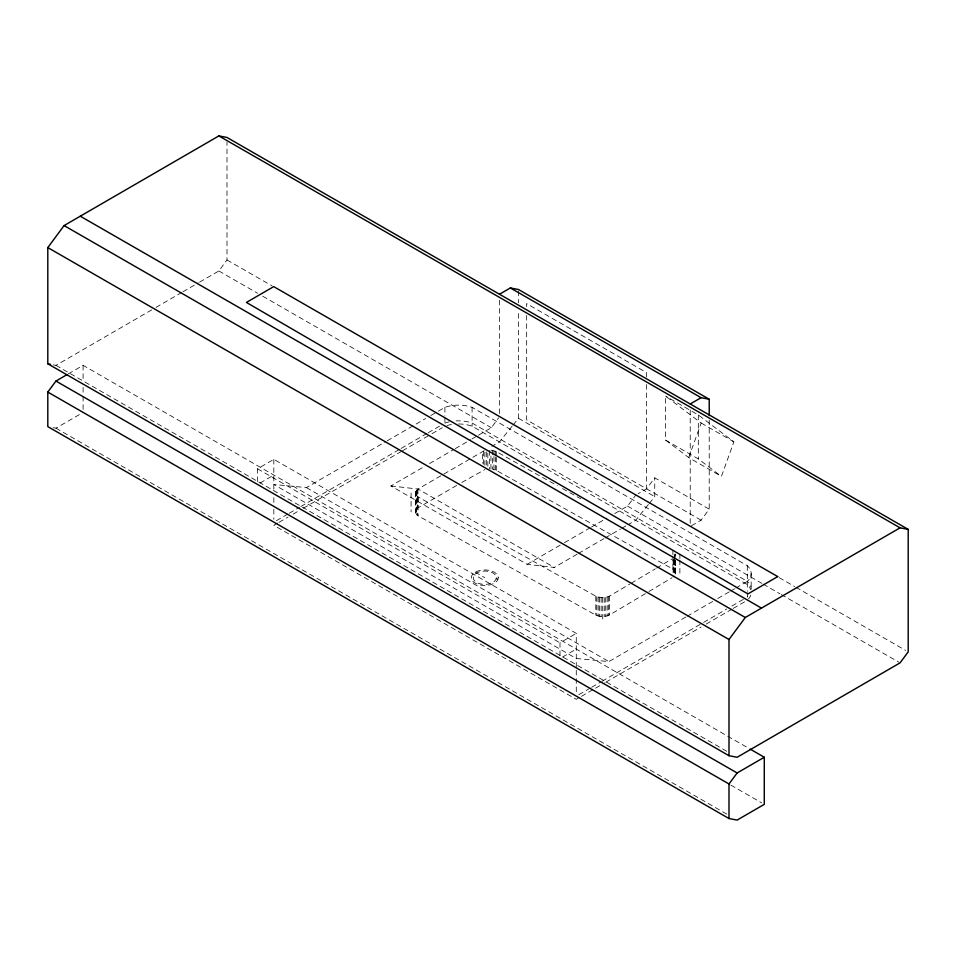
<?xml version="1.0" encoding="UTF-8"?>
<svg xmlns="http://www.w3.org/2000/svg" width="956" height="956" viewBox="0 0 956 956"><rect width="100%" height="100%" fill="white"/><g stroke="black" fill="none" stroke-linecap="round" stroke-linejoin="round"><path stroke-width="0.72" stroke-dasharray="4.78 3.58" d="M675.569 554.241L675.175 556.022M675.175 560.371L675.175 574.867L675.569 561.495M484.214 450.706L417.963 489.042L415.549 492.113L415.932 494.766L418.083 496.953L596.807 596.735L602.698 597.703L608.53 596.628L629.873 584.02M688.738 457.589L701.19 423.03L665.627 396.154L665.627 440.119L688.738 457.589L721.433 476.411L733.885 441.839L698.322 414.964L665.627 396.154M199.625 282.116L218.864 270.966L227.002 259.972L227.002 141.906M478.454 435.195L491.336 427.738L498.674 417.832M614.696 513.575L627.578 506.118L635.728 495.112M691.427 525.764L701.083 520.172L709.221 509.178L654.729 477.821L646.579 488.827L638.142 493.714M512.153 426.149L499.486 441.863L491.85 446.285M513.061 425.026L518.487 418.286L518.487 310.234M648.395 504.529L635.728 520.243L628.092 524.665M649.303 503.406L654.729 496.666L654.729 477.821M456.669 485.457L419.23 507.158C414.354 508.544 414.522 515.224 419.373 516.515L594.477 614.397C599.34 617.325 605.985 617.313 610.788 614.254L647.69 592.254M631.151 583.268L655.314 568.856M656.593 568.091L671.853 558.997M648.957 591.489L671.853 577.842M53.225 364.834L55.95 365.359L154.717 308.131M156.007 307.39L181.664 292.524M182.943 291.783L198.334 282.856M68.282 373.916L83.1 365.335L748.835 748.357M53.225 427.655L55.95 428.169L83.1 412.442M257.546 481.645L257.546 468.799L273.834 459.358L576.277 633.374L576.277 668.758M260.044 483.055L273.834 475.06M685.799 617.038L608.864 661.6L576.277 658.493L273.834 484.489L306.41 487.596L385.913 441.541M387.192 440.8L425.659 418.513M430.786 415.537L437.203 411.821M438.481 411.08L444.899 407.364A25.967 14.985 0 0 1 472.097 407.34L747.293 565.677A25.967 14.985 0 0 1 747.341 581.379A25.274 14.591 0 0 1 751.285 589.219M276.404 520.685L287.983 513.981M289.262 513.241L299.551 507.278M300.841 506.525L399.883 449.153M401.161 448.412L426.89 433.498M428.169 432.757L441.039 425.3M277.694 523.087L273.834 525.322L576.277 699.326L580.137 697.091M278.973 522.335L287.983 517.124M293.122 514.137L298.272 511.161M303.411 508.186L401.161 451.543M402.452 450.802L430.75 434.406M432.028 433.666L442.317 427.702M577.173 554.157L554.265 567.434L527.115 564.327L390.873 485.935L424.356 466.54M429.519 463.552L453.992 449.38M455.271 448.627L470.734 439.676M472.013 438.924L477.175 435.948M461.832 482.469L484.859 469.587M527.115 564.327L563.18 543.426M564.47 542.685L590.222 527.76M591.513 527.007L606.964 518.056M578.452 553.428L603.905 538.682M605.172 537.941L620.444 529.086M621.723 528.357L626.813 525.406M559.989 655.661L559.989 642.814L576.277 633.374M562.498 657.059L576.277 649.076M687.077 616.285L712.722 601.432M717.848 598.456L729.392 591.776M730.671 591.035L734.519 588.8M735.809 588.06L747.341 581.379L472.097 423.042A25.967 14.985 0 0 0 456.108 420.903M578.858 694.701L590.426 687.985M591.716 687.245L600.715 682.034M602.005 681.281L702.325 623.157M703.616 622.416L726.763 609.008M731.914 606.02L744.772 598.576M581.427 696.35L594.285 688.894M595.576 688.153L604.574 682.931M605.865 682.19L701.047 627.052M706.185 624.065L731.914 609.163M733.192 608.422L747.341 600.225M496.08 578.846L497.957 579.037M390.873 485.935L418.023 489.054L554.265 567.434M490.942 450.204L496.295 451.567L557.324 485.696M675.569 573.086L675.067 571.33L672.737 569.023L496.546 470.519L492.471 469.229L492.471 456.179M562.522 488.6L580.71 498.757M701.19 423.03L733.885 441.839M665.627 440.119L698.322 458.928L721.433 476.411M701.083 520.172L526.66 419.851L526.66 315.552M518.487 418.286L654.729 496.666M227.002 259.972L272.209 285.975M779.212 577.675L794.699 586.578M795.99 587.319L905.619 650.391M218.864 270.966L257.606 293.253M262.769 296.229L491.336 427.738M627.578 506.118L761.884 583.387M763.175 584.128L779.953 593.784M781.243 594.524L898.76 662.138M458.486 423.974A25.967 14.985 0 0 1 472.097 426.185L747.293 584.522A25.967 14.985 0 0 1 750.723 589.625M475.252 572.226L484.788 577.711M306.41 487.596L608.864 661.6M257.546 468.799L559.989 642.814M55.95 365.359L726.799 751.32M730.814 785.091L761.717 802.873M55.95 428.169L728.09 814.882M751.165 573.516L751.165 589.47M747.293 565.677L747.341 591.37M747.341 592.792L747.341 597.082A25.274 14.591 0 0 0 748.536 595.875M709.221 420.043L709.221 509.178M698.322 414.964L698.322 458.928M690.22 409.885L690.22 526.469M679.883 554.205L679.883 558.555M679.883 560.001L679.883 573.05M675.486 560.933L675.486 573.982M675.067 553.93L675.067 558.28M675.067 559.726L675.067 571.33M674.637 559.762L674.637 575.703M674.494 554.552L674.494 558.902M674.494 560.347L674.494 570.493M673.896 559.093L673.896 576.492M673.705 559.571L673.705 569.728M673.132 559.678L673.132 577.077M672.905 550.309L672.905 554.659M672.905 556.105L672.905 569.155M646.555 377.082L646.555 372.613L526.66 303.638L526.66 306.613M646.555 384.527L646.555 488.827M609.522 596.162L609.522 615.007M608.53 596.628L608.53 615.473M607.191 597.07L607.191 615.915M605.745 597.404L605.745 616.25M604.24 597.62L604.24 616.465M602.698 597.703L602.758 619.034M601.145 597.643L601.145 616.489M599.627 597.464L599.627 616.309M598.169 597.153L598.169 615.999M596.807 596.735L596.807 615.58M595.779 596.293L595.779 615.138M576.277 670.228L576.277 694.761M518.487 290.994L518.487 302.837M499.486 300.148L499.486 413.781M496.295 451.567L496.295 455.916M496.295 457.362L496.295 470.412M495.304 451.136L495.304 455.486M495.304 456.932L495.304 469.982M493.929 450.694L493.929 455.044M493.929 456.502L493.929 469.539M492.471 450.384L492.471 454.733M490.942 456L490.942 469.038M489.353 450.587L489.388 468.99M487.835 453.108L487.835 467.615M486.305 451.865L486.305 466.361M484.859 452.2L484.859 465.237M483.497 464.246L483.497 451.196L482.517 451.638L482.517 463.23M472.097 407.34L472.097 426.185M444.899 407.364L444.899 415.932M444.899 417.366L444.899 426.209M418.083 496.953L418.083 515.798M417.963 489.042L417.963 507.887M417.282 496.367L417.282 515.2M417.175 489.639L417.175 508.484M416.422 490.416L416.505 514.436M415.872 491.253L415.932 513.611M415.549 492.113L415.573 512.739M411.08 493.033L411.08 511.878M273.834 459.358L273.834 491.814M273.834 497.682L273.834 506.477M273.834 509.333L273.834 519.323M83.1 365.335L83.1 381.528M83.1 387.419L83.1 394.78M83.1 396.25L83.1 409.503M444.899 423.066A25.967 14.985 0 0 1 449.165 421.847M446.978 425.54A25.967 14.985 0 0 1 451.423 424.548M750.735 595.11A25.967 14.985 0 0 1 748.5 599.018M496.331 577.699L495.949 579.432A11.544 6.668 0 0 1 477.391 582.825A11.544 6.668 0 0 1 479.9 571.676A11.544 6.668 0 0 1 496.331 577.699M498.255 577.699L497.801 579.718A13.468 7.768 0 0 1 476.16 583.674A13.468 7.768 0 0 1 479.087 570.672A13.468 7.768 0 0 1 498.255 577.699"/><path stroke-width="1.43" d="M47.8 247.58L64.088 225.58L218.864 135.919L227.002 137.473L908.2 529.385L908.2 651.884L900.05 662.878L737.136 757.272L728.998 755.706L47.8 363.794L47.8 247.58L728.998 639.492L728.998 755.706M750.125 749.098L764.286 757.248L764.286 804.355L737.136 820.081L728.998 818.527L47.8 426.615L47.8 392.068L55.95 381.062L67.051 374.621M728.998 639.492L745.286 617.492L900.05 527.832L908.2 529.385M728.998 818.527L728.998 783.98L737.136 772.974L764.286 757.248M499.486 294.245L510.349 287.947L518.487 289.513L709.221 399.25L709.221 415.585M690.22 403.982L701.083 397.684L709.221 399.25M47.8 363.794L50.513 364.32M510.349 287.947L701.083 397.684M218.864 135.919L900.05 527.832M80.28 216.199L761.478 608.112M64.088 225.58L745.286 617.492M55.95 381.062L737.136 772.974M47.8 392.068L728.998 783.98M777.706 576.576L747.915 593.927L246.421 302.431L273.715 286.621L777.706 576.576"/></g></svg>
